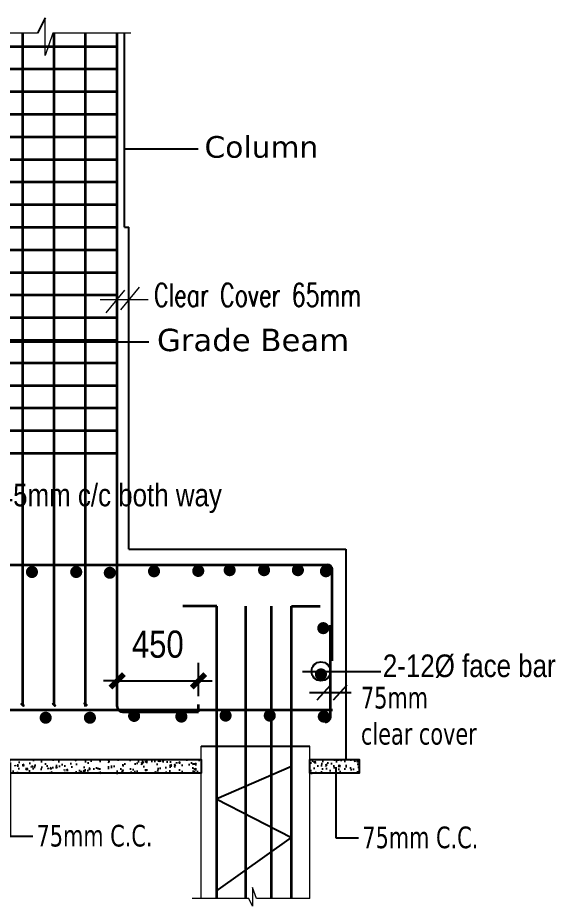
# Model space of a CAD drawing. Header units: millimetres. Extents: x 6239764 to 13047540, y 367704 to 979893.
# Drawn here: x 6577835 to 6580806, y 375226 to 380139 of the extents above; entities that cross this region are included whole.
import ezdxf

# ---------------------------------------------------------------- set-up
doc = ezdxf.new("R2010")
doc.units = ezdxf.units.MM
doc.header["$LTSCALE"] = 300
doc.linetypes.add('DASHED2', pattern=[0.375, 0.25, -0.125])
doc.layers.add('covering', color=7, linetype='Continuous', lineweight=15)
doc.layers.add('ROD', color=10, linetype='Continuous', lineweight=35)
doc.layers.add('DIM', color=4, linetype='Continuous')
doc.styles.add('AFTXT', font='')
doc.styles.add('NARROW', font='ARIALN.TTF')
doc.styles.get("Standard").update_dxf_attribs({"font": 'txt8.shx', "width": 0.7, "bigfont": 'hztxt_ii.shx'})
doc.styles.add('TEXT', font='swisscl.ttf')
doc.styles.add('ver', font='verdana.ttf')
doc.styles.get('AFTXT').set_extended_font_data('Romans.shx')
doc.linetypes.add('ZIGZAG', pattern='A,0.0001,-0.2,[131,ltypeshp.shx,S=0.2,R=0,X=-0.2,Y=0],-0.4,[131,ltypeshp.shx,S=0.2,R=180,X=0.2,Y=0],-0.2', length=0.8001)
doc.dimstyles.new('1_8 N1', dxfattribs={"dimscale": 1.5, "dimtxt": 48, "dimasz": 36, "dimexe": 18, "dimexo": 18, "dimgap": 15, "dimtad": 1, "dimdec": 1, "dimzin": 3, "dimdsep": 46, "dimlunit": 4, "dimtxsty": 'TEXT', "dimblk": 'ARCHTICK', "dimcen": 5, "dimdle": 18, "dimclrd": 8, "dimclre": 8, "dimclrt": 256, "dimadec": 0, "dimazin": 0, "dimtfac": 1, "dimtdec": 1, "dimtix": 1, "dimtmove": 0, "dimatfit": 3, "dimfxl": 0.18, "dimtvp": 0.75, "dimtolj": 1, "dimtzin": 0, "dimlwe": -1, "dimarcsym": 0})
doc.dimstyles.new('IED-2', dxfattribs={"dimscale": 50, "dimtxt": 3, "dimasz": 0.5, "dimexe": 2, "dimexo": 0, "dimgap": 2.5, "dimtad": 1, "dimdec": 0, "dimzin": 0, "dimdsep": 46, "dimtxsty": 'AFTXT', "dimblk": '_DOT7', "dimcen": 0.09, "dimclre": 7, "dimclrt": 3, "dimadec": 0, "dimazin": 0, "dimtfac": 1, "dimtdec": 0, "dimtix": 1, "dimtmove": 0, "dimatfit": 3, "dimldrblk": '_DOT7', "dimfxl": 1, "dimtolj": 1, "dimtzin": 0, "dimarcsym": 0})

# ---------------------------------------------------------------- blocks, each defined once
blk = doc.blocks.new('_ArchTick')
at = {"color": 0, "linetype": 'ByBlock', "const_width": 0.4}
blk.add_lwpolyline([(-0.5, -0.5), (0.5, 0.5)], dxfattribs=at)
blk = doc.blocks.new('*D873')
at = {"color": 7, "lineweight": -2, "transparency": 16777216}
for p, q in [((6578384.1, 376386.7), (6578384.1, 376572.4)), ((6578834.2, 376386.7), (6578834.2, 376572.4))]:
    blk.add_line(p, q, dxfattribs=at)
at = {"color": 0, "lineweight": -2, "transparency": 16777216}
for p, q in [((6578384.1, 376472.4), (6578309.1, 376472.4)), ((6578384.1, 376472.4), (6578834.2, 376472.4)), ((6578834.2, 376472.4), (6578909.2, 376472.4))]:
    blk.add_line(p, q, dxfattribs=at)
at = {"layer": 'Defpoints', "color": 0, "transparency": 16777216}
for p in [(6578834.2, 376472.4), (6578384.1, 376386.7, 0), (6578834.2, 376386.7, 0)]:
    blk.add_point(p, dxfattribs=at)
at = {"color": 0, "lineweight": -2, "transparency": 16777216, "xscale": 75, "yscale": 75, "zscale": 75}
blk.add_blockref('_ArchTick', (6578384.1, 376472.4), dxfattribs=at)
at = {"color": 0, "lineweight": -2, "transparency": 16777216, "xscale": 75, "yscale": 75, "zscale": 75, "rotation": 180}
blk.add_blockref('_ArchTick', (6578834.2, 376472.4), dxfattribs=at)
at = {"color": 3, "transparency": 16777216, "insert": (6578609.1, 376674), "char_height": 150, "attachment_point": 5, "style": 'NARROW'}
blk.add_mtext('\\A1;450', dxfattribs=at)
blk = doc.blocks.new('_DOT7')
at = {"color": 7, "linetype": 'Continuous'}
blk.add_line((-0.5, 0), (-1, 0), dxfattribs=at)
at = {"color": 7, "linetype": 'Continuous', "const_width": 0.5}
blk.add_lwpolyline([(-0.25, 0, 1), (0.25, 0, 1), (-0.25, 0, 1)], format="xyb", dxfattribs=at)

msp = doc.modelspace()

# ---------------------------------------------------------------- hatches: boundary and pattern name
at = {"ltscale": 0.1}
h = msp.add_hatch(dxfattribs=at)
h.set_pattern_fill('AR-CONC', color=8, scale=0.5)
h.set_pattern_definition([(50, (-4385.475, -83110.004), (91.0923345, -7.9695428), [9.525, -104.775]), (355, (-4385.475, -83110), (-17.6217107, 95.5284226), [7.62, -83.8202921]), (100.4514447, (-4377.88, -83110.67), (73.4706235, 87.558876), [8.0950044, -89.0451223]), (46.1842, (-4385.47, -83084.6), (135.5395204, -21.021164), [14.2875, -157.1625]), (96.6355576, (-4374.18, -83086.36), (118.702067, 123.7130623), [12.1425116, -133.567804]), (351.1841512, (-4385.47, -83084.6), (118.702067, 123.7130623), [11.4299835, -125.729866]), (21, (-4372.775, -83090.954), (75.8071956, -51.1325991), [9.525, -104.775]), (326, (-4372.775, -83090.95), (30.9010142, 92.093983), [7.62, -83.82]), (71.451445, (-4366.46, -83095.215), (106.7082096, 40.9613844), [8.0950044, -89.0449688]), (37.5, (-4385.475, -83110.004), (1.54430163, 42.27751944), [0, -82.804, 0, -85.09, 0, -84.1375]), (7.5, (-4385.475, -83110.004), (33.40983126, 50.0902874), [0, -48.514, 0, -80.899, 0, -32.0675]), (327.5, (-4413.796, -83110.004), (67.79529758, -2.864372), [0, -31.75, 0, -99.06, 0, -131.445]), (317.5, (-4426.496, -83110.004), (74.0645907, 12.7132455), [0, -41.275, 0, -65.786, 0, -93.345])])
h.paths.add_polyline_path([(6577649.1, 376036.5), (6578849.1, 376036.5), (6578849.1, 375961.5), (6577649.1, 375961.5)])
h.paths.add_polyline_path([(6579449.1, 376036.5), (6579721.7, 376036.5), (6579721.7, 375961.5), (6579449.1, 375961.5)])
at = {"layer": 'ROD'}
h = msp.add_hatch(dxfattribs=at)
h.set_pattern_fill('ANSI31', color=256)
h.set_pattern_definition([(45, (6411008.47467, 682742.15337), (-0.08838834765, 0.08838834765), [])])
h.paths.add_polyline_path([(6577868.7, 376340.7, 1), (6577856.1, 376340.7, 1)])
h = msp.add_hatch(dxfattribs=at)
h.set_pattern_fill('ANSI31', color=256)
h.set_pattern_definition([(45, (6411182.47467, 682742.15337), (-0.08838834765, 0.08838834765), [])])
h.paths.add_polyline_path([(6578042.7, 376340.7, 1), (6578030.1, 376340.7, 1)])
h = msp.add_hatch(dxfattribs=at)
h.set_pattern_fill('ANSI31', color=256)
h.set_pattern_definition([(45, (6411356.47467, 682744.85839), (-0.08838834765, 0.08838834765), [])])
h.paths.add_polyline_path([(6578216.7, 376343.4, 1), (6578204.1, 376343.4, 1)])

# ---------------------------------------------------------------- linework, layer by layer
at = {"lineweight": 25}
for p, q in [((6577987.1, 380139.2), (6577944.8, 380053.8)), ((6578424.1, 378981.2), (6578424.1, 380053.9)), ((6578424.1, 378981.2), (6578449.1, 378981.2)), ((6578449.1, 377200.9), (6578449.1, 378981.2)), ((6578449.1, 377200.9, 0), (6579649.1, 377200.9, 0)), ((6579649.1, 377200.9), (6579649.1, 376036.5))]:
    msp.add_line(p, q, dxfattribs=at)
at = {"lineweight": 0}
for p, q in [((6578506, 378649.5), (6578402, 378524.1)), ((6578425.4, 378632.4, 0), (6578321.4, 378507, 0)), ((6578289.6, 378580.8), (6578555, 378580.8))]:
    msp.add_line(p, q, dxfattribs=at)
at = {"color": 7, "lineweight": 25}
msp.add_line((6579408.9, 376524.6, 0), (6579842.7, 376524.6, 0), dxfattribs=at)
for p, q in [((6579489.9, 376366.9, 0), (6579565.8, 376449.6, 0)), ((6579580, 376366.9, 0), (6579655.8, 376449.6, 0)), ((6579448.5, 376408.2, 0), (6579678.7, 376408.2, 0))]:
    msp.add_line(p, q)
at = {"lineweight": 25, "elevation": 0}
for points in [[(6577649.1, 376036.5), (6578849.1, 376036.5), (6578849.1, 375961.5), (6577649.1, 375961.5)], [(6579449.1, 376036.5), (6579721.7, 376036.5), (6579721.7, 375961.5), (6579449.1, 375961.5)]]:
    msp.add_lwpolyline(points, close=True, dxfattribs=at)
at = {"color": 7, "lineweight": 25}
msp.add_circle((6579511.3, 376524.6, 0), 52.5, dxfattribs=at)
at = {"layer": 'covering', "lineweight": 0, "ltscale": 1500}
for p, q in [((6578849.1, 375268.2, 0), (6578849.1, 376111.5, 0)), ((6579449.1, 375268.2, 0), (6579449.1, 376111.5, 0))]:
    msp.add_line(p, q, dxfattribs=at)
at = {"layer": 'covering', "linetype": 'DASHED2', "lineweight": 0, "ltscale": 1500}
for points in [[(6578460.8, 380053.9), (6578028.9, 380053.9), (6577987.1, 379931.1), (6577987.1, 380139.2)], [(6577944.8, 380053.8), (6577449.1, 380053.8)]]:
    msp.add_lwpolyline(points, dxfattribs=at)
at = {"layer": 'covering', "linetype": 'DASHED2', "lineweight": 0, "ltscale": 1500, "elevation": 0}
msp.add_lwpolyline([(6579449.1, 375268.2), (6579153.9, 375268.2), (6579133, 375329.6), (6579133, 375225.6), (6579111.8, 375268.3), (6578799.1, 375268.3)], dxfattribs=at)
at = {"layer": 'DIM', "linetype": 'ZIGZAG', "ltscale": 0.1}
msp.add_line((6578849.1, 376111.5, 0), (6579449.1, 376111.5, 0), dxfattribs=at)
at = {"layer": 'ROD'}
for p, q in [((6577862.1, 376342.5), (6577862.1, 380053.8)), ((6578036.1, 376342.5), (6578036.1, 380053.8)), ((6578210.1, 376330.9), (6578210.1, 380053.9)), ((6578384.1, 376330.9), (6578384.1, 380053.9)), ((6577514.1, 379981.2, 0), (6578384.1, 379981.2, 0)), ((6577514.1, 379856.2, 0), (6578384.1, 379856.2, 0)), ((6577514.1, 379731.2, 0), (6578384.1, 379731.2, 0)), ((6577514.1, 379606.2, 0), (6578384.1, 379606.2, 0)), ((6577514.1, 379481.2, 0), (6578384.1, 379481.2, 0)), ((6577514.1, 379356.2, 0), (6578384.1, 379356.2, 0)), ((6577514.1, 379231.2, 0), (6578384.1, 379231.2, 0)), ((6577514.1, 379106.2, 0), (6578384.1, 379106.2, 0)), ((6577514.1, 378981.2, 0), (6578384.1, 378981.2, 0)), ((6577514.1, 378856.2, 0), (6578384.1, 378856.2, 0)), ((6577514.1, 378731.2, 0), (6578384.1, 378731.2, 0)), ((6577514.1, 378606.2, 0), (6578384.1, 378606.2, 0)), ((6577514.1, 378481.2, 0), (6578384.1, 378481.2, 0)), ((6577514.1, 378356.2, 0), (6578384.1, 378356.2, 0)), ((6577514.1, 378231.2, 0), (6578384.1, 378231.2, 0)), ((6577514.1, 378106.2, 0), (6578384.1, 378106.2, 0)), ((6577514.1, 377981.2, 0), (6578384.1, 377981.2, 0)), ((6577514.1, 377856.2, 0), (6578384.1, 377856.2, 0)), ((6577514.1, 377731.2, 0), (6578384.1, 377731.2, 0)), ((6573324.1, 377114.4, 0), (6579547.9, 377114.4, 0)), ((6579572.9, 376583.4, 0), (6579572.9, 377092.6, 0)), ((6578934.6, 376885.3, 0), (6578746.7, 376885.3, 0)), ((6578934.6, 375268.2, 0), (6578934.6, 376885.3, 0)), ((6579095.7, 375268.2, 0), (6579095.7, 376885.3, 0)), ((6579238, 375268.2, 0), (6579238, 376885.3, 0)), ((6579348.8, 375268.2, 0), (6579348.8, 376885.3, 0)), ((6579506.6, 376883.6, 0), (6579348.9, 376883.6, 0)), ((6579563.5, 376274.4, 0), (6579563.5, 376780.2, 0)), ((6578834.1, 376300.9), (6578834.1, 376341.3)), ((6573344.1, 376311, 0), (6579574.1, 376311, 0)), ((6578414.1, 376300.9), (6578834.1, 376300.9))]:
    msp.add_line(p, q, dxfattribs=at)
at = {"layer": 'ROD', "lineweight": 25}
for p, q in [((6578932.6, 375819.7, 0), (6579348.9, 376000.8, 0)), ((6578932.6, 375819.7, 0), (6579349.1, 375605.8, 0)), ((6578932.6, 375308.5, 0), (6579349.1, 375605.8, 0))]:
    msp.add_line(p, q, dxfattribs=at)
at = {"layer": 'ROD', "const_width": 33.4, "elevation": 0}
for points in [[(6577930.2, 377074, -1), (6577896.8, 377074, -1)], [(6578174.7, 377074, -1), (6578141.3, 377074, -1)], [(6578360.5, 377069.8, -1), (6578327.1, 377069.8, -1)], [(6578604.9, 377078, -1), (6578571.5, 377078, -1)], [(6578849.4, 377080.1, -1), (6578816, 377080.1, -1)], [(6579023.2, 377084.2, -1), (6578989.8, 377084.2, -1)], [(6579213.2, 377084.2, -1), (6579179.8, 377084.2, -1)], [(6579400.3, 377084.2, -1), (6579366.9, 377084.2, -1)], [(6579555.2, 377078.3, -1), (6579521.7, 377078.3, -1)], [(6579507.2, 376763.5, 1), (6579540.6, 376763.5, 1)], [(6579494.5, 376507.9, 1), (6579527.9, 376507.9, 1)], [(6578006, 376268.1, -1), (6577972.6, 376268.1, -1)], [(6578250.5, 376268.1, -1), (6578217, 376268.1, -1)], [(6578494.9, 376278.2, -1), (6578461.5, 376278.2, -1)], [(6578756.1, 376274.5, -1), (6578722.6, 376274.5, -1)], [(6579000.5, 376279.8, -1), (6578967.1, 376279.8, -1)], [(6579244.9, 376279.8, -1), (6579211.5, 376279.8, -1)], [(6579543.4, 376274.4, -1), (6579510, 376274.4, -1)]]:
    msp.add_lwpolyline(points, format="xyb", close=True, dxfattribs=at)
at = {"layer": 'ROD'}
for centre, radius, start, end in [((6579547.9, 377089.4, 0), 25, 0, 90), ((6578414.1, 376330.9), 30, 180, 270), ((6579533.5, 376274.4, 0), 30, 270, 0)]:
    msp.add_arc(centre, radius, start, end, dxfattribs=at)

# ---------------------------------------------------------------- texts
at = {"ltscale": 1500, "attachment_point": 1}
for s, insert, char_height, width, style in [('Column', (6578867.1, 379485), 119.77, 1192.266, 'ver'), ('Grade Beam', (6578604.7, 378419.3, 0), 123.8, 1845.338, 'ver'), ('16%%C bar @. 145mm c/c both way', (6576868.1, 377562.3, 0), 125, 2179.751, 'NARROW'), ('2-12%%C face bar', (6579853.3, 376617.9, 0), 125, 1990.284, 'NARROW')]:
    msp.add_mtext(s, dxfattribs=dict(at, insert=insert, char_height=char_height, width=width, style=style))
at = {"insert": (6578588.5, 378670.3, 0), "char_height": 128.068, "width": 1699.627, "attachment_point": 1}
msp.add_mtext('Clear Cover 65mm', dxfattribs=at)
at = {"ltscale": 1500, "char_height": 119.769, "width": 4739.703, "attachment_point": 1}
for s, insert in [('{\\fVerdana|b0|i0|c0|p34;75mm \\Pclear cover}', (6579732.3, 376439, 0)), ('{\\fVerdana|b0|i0|c0|p34;75mm C.C.}', (6577939, 375675.7, 0)), ('{\\fVerdana|b0|i0|c0|p34;75mm C.C.}', (6579740, 375666.3, 0))]:
    msp.add_mtext(s, dxfattribs=dict(at, insert=insert))

# ---------------------------------------------------------------- dimensions: what is measured, and where the dimension line sits
dim = msp.add_linear_dim(base=(6578834.2, 376472.4, 0), p1=(6578384.1, 376386.7), p2=(6578834.2, 376386.7), dimstyle='IED-2', override={"dimasz": 1.5, "dimtxsty": 'NARROW', "dimblk1": 'ArchTick', "dimblk2": 'ArchTick', "dimsah": 1, "dimtmove": 2})
dim.commit()
dim.dimension.update_dxf_attribs({"geometry": '*D873', "text_midpoint": (6578609.1, 376674, 0)})

# ---------------------------------------------------------------- leaders
at = {"layer": 'DIM'}
for points in [[(6578424.1, 379413.6), (6578832.5, 379413.6)], [(6577476.1, 378347.1, 0), (6578559.6, 378347.1, 0)], [(6577792.9, 376004.7, 0), (6577792.9, 375613.8, 0), (6577918.4, 375613.8, 0)], [(6579593.9, 375995.3, 0), (6579593.9, 375604.4, 0), (6579719.4, 375604.4, 0)]]:
    msp.add_leader(points, dimstyle='1_8 N1', override={"dimasz": 3.5, "dimclrd": 256}, dxfattribs=at)

doc.saveas('drawing.dxf')
